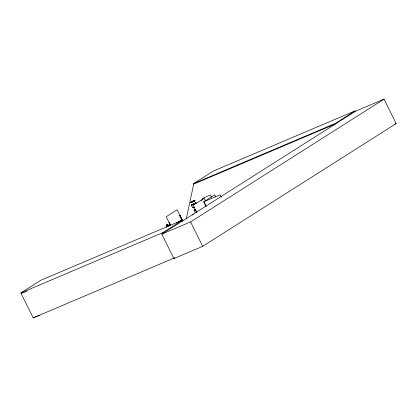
<?xml version="1.0" encoding="UTF-8"?>
<svg xmlns="http://www.w3.org/2000/svg" width="417" height="417" viewBox="0 0 417 417"><rect width="100%" height="100%" fill="white"/><g stroke="black" fill="none" stroke-linecap="round" stroke-linejoin="round"><path stroke-width="0.63" d="M168.624 225.92L169.026 225.816M186.269 219.008L193.691 184.111L193.462 183.652L213.269 171.085L355.091 110.88L355.315 111.339L161.827 234.114L173.91 258.556L202.662 246.348L396.15 123.573L384.073 99.131L355.315 111.339M166.216 227.083L166.43 226.447L169.166 225.039L169.755 225.279M166.263 227.077L166.466 226.478M166.852 226.78L167.238 226.077L166.654 224.872L167.754 224.31M190.298 202.568L190.569 202.672M190.418 202.798L190.814 202.495M194.197 201.13L194.989 200.587L190.944 202.401M191.075 202.229L191.314 202.151M194.103 201.119L194.927 200.441L194.645 200.358M191.304 202.287L194.885 200.358M191.539 204.711L195.875 202.735M191.585 204.888L194.802 203.585L195.954 202.579M191.653 205.023L194.291 204.028L195.943 202.891M194.291 206.999C192.93 208.672 190.986 205.988 192.034 204.982M194.15 209.965L194.332 210.257M194.16 210.032L195.557 209.558M196.756 211.992L195.338 212.399M195.385 212.571L196.824 212.154M190.418 202.464L191.591 201.755M194.484 200.66L194.755 200.468M194.265 200.869L193.071 201.567M194.15 201.072L194.484 200.921L194.098 201.067M195.828 203.371L196.219 203.069L195.662 203.183M193.191 207.395L192.795 207.702L194.353 207.166M193.259 207.536L192.862 207.838L194.426 207.306M193.363 207.676L192.972 207.979L194.515 207.452M170.391 225.493L169.021 222.725L169.312 222.563L170.678 225.331M179.831 215.865L180.123 215.698L179.831 215.865L182.026 220.296M196.621 212.347L196.068 211.242L196.36 211.08L196.907 212.185M39.318 315.268L33.183 317.869L20.85 292.916L40.657 280.349L182.474 220.15L182.828 220.859L180.697 221.766M176.521 223.027L182.02 219.535M20.85 292.916L162.672 232.717L182.474 220.15M193.462 183.652L335.284 123.448L355.091 110.88M34.283 317.17L33.183 317.869L174.4 257.92M161.827 234.114L190.585 221.907L384.073 99.131M173.91 258.556L175.01 257.857M190.804 202.495L191.481 202.136M195.828 203.371L191.638 205.284M191.377 202.276L191.632 202.125L191.137 202.24M194.202 201.124L190.642 202.803M201.515 200.118L201.093 200.217L201.52 200.16M191.585 201.76L193.874 200.645M192.258 214.844L193.415 214.239M167.436 226.478L168.536 225.915M192.43 201.771L193.029 201.474M193.066 201.557L190.564 202.662M192.753 201.161L193.879 200.65M193.389 200.978L190.34 202.667L191.309 202.276M192.868 201.395L193.452 201.119M193.384 200.968L194.895 200.41M195.047 209.855L195.583 209.626M195.641 209.73L194.64 210.132M195.14 210.053L195.682 209.824L194.171 210.387L194.452 210.486M195.755 209.954L194.442 210.486M193.691 184.111L335.513 123.906L335.284 123.448M394.951 124.084L396.15 123.573M169.312 222.563L170.574 225.378M196.36 211.08L196.803 212.232M21.204 293.631L27.345 291.03M193.869 200.65L194.327 200.468M190.97 202.683L191.419 202.5M195.047 209.86L194.077 210.189M196.35 212.534L195.328 212.832M194.317 200.473L194.661 200.358M190.522 202.568L190.856 202.453M169.125 225.613L168.338 225.514L167.764 224.247L166.586 224.852L167.238 226.077M167.436 226.53L167.097 226.806M221.286 197.121L220.15 194.822L203.892 201.724L206.17 206.321M215.834 197.163L214.692 194.859L203.699 201.838L205.972 206.441M211.539 197.324L210.403 195.02L202.271 198.471L202.839 199.623M205.378 200.577L204.241 198.278L193.243 205.258L196.725 212.305M194.145 210.356L195.219 212.519M190.585 221.907L202.662 246.348M182.589 220.687L177.189 209.761L166.19 216.741L170.496 225.451M180.019 215.745L182.208 220.181M179.941 215.818L182.13 220.249M162.672 232.717L163.245 233.874M167.644 224.612L166.941 224.972L167.139 225.373L167.843 225.013L167.644 224.612M194.661 210.147L194.312 210.246L194.661 210.158"/></g></svg>
